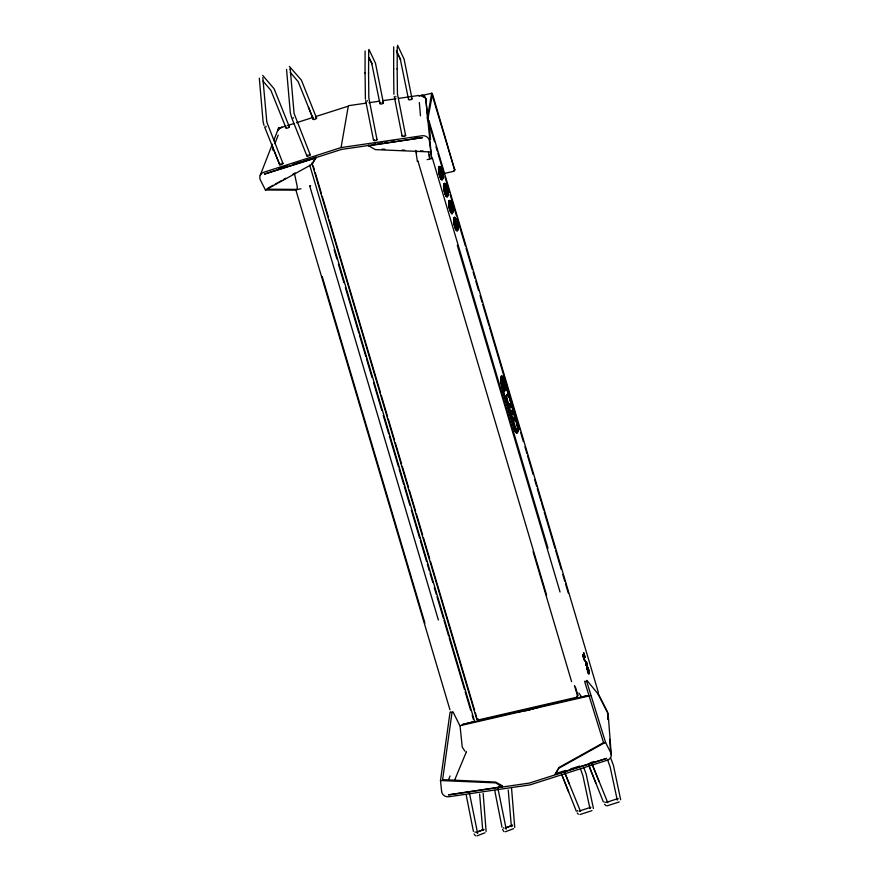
<?xml version="1.0" encoding="UTF-8"?>
<svg xmlns="http://www.w3.org/2000/svg" width="880" height="880" viewBox="0 0 880 880"><rect width="100%" height="100%" fill="white"/><g stroke="black" fill="none" stroke-linecap="round" stroke-linejoin="round"><path stroke-width="1.32" d="M368.566 72.787L368.83 97.966L377.014 139.667M397.166 68.629L397.43 93.797L405.614 135.509M365.057 72.776L365.409 99.253M365.057 73.293L365.09 51.007M368.566 73.304L368.687 50.369M393.657 68.618L393.888 94.259M393.657 69.135L393.69 46.849M397.166 69.146L397.254 46.541M445.005 185.999L444.961 186.406A2.893 0.671 78.8 0 1 444.807 186.868L444.587 185.999M445.269 186.406L445.346 185.493L445.368 188.221A7.568 1.771 78.6 0 1 445.049 189.101L444.466 188.606L444.752 189.156M504.515 385.968L503.998 384.296L504.592 385.924M607.64 719.455A6.149 5.665 9.9 0 0 607.915 718.927L608.267 716.1M504.306 388.828L503.877 389.477L502.128 379.522M502.986 385.495L502.689 382.25M503.877 389.477L503.008 383.691M417.395 161.359L417.967 160.963L417.406 161.414L415.987 152.251M439.714 172.469L439.802 170.709A2.893 0.671 78.7 0 1 441.023 172.018A2.893 0.671 78.7 0 1 441.331 175.868L440.242 176.781L442.079 179.432L442.717 175.384C443.553 185.57 438.581 174.966 438.933 171.292M440.924 171.38C437.514 170.709 443.168 181.599 440.935 171.05C439.483 168.839 440.275 173.448 439.593 174.196C441.485 182.49 438.306 165.473 441.133 171.941M442.783 174.933C443.223 171.391 438.273 162.349 438.999 170.841C437.965 161.513 442.706 169.796 442.596 173.646M448.602 202.983C451.231 192.555 455.906 222.343 449.889 210.485C445.214 190.322 456.049 206.602 451.649 213.785M445.896 192.874L446.072 193.039M455.84 225.654L455.763 225.984M482.757 830.357L479.633 794.101M440.099 172.326L439.78 173.657M445.412 186.769L445.368 187.341M455.719 225.984L455.323 224.873M455.444 224.84L455.543 224.73M440.11 171.919L440.297 170.786L440.781 171.105M444.664 186.45L444.642 185.372L444.708 186.538A2.893 0.671 78.6 0 1 444.565 186.923L444.444 186.571M440.66 170.17L440.946 169.169L441.045 170.434M440.803 170.489L440.946 169.169M441.804 176.033L442.453 176.891L442.068 175.648M442.211 176.935L441.815 175.703M598.004 693.891L597.949 693.176L607.618 712.195L608.124 715.957M277.607 130.647L277.563 130.757A6.149 5.665 9.9 0 1 281.006 127.655L281.127 127.6A6.237 1.76 74.2 0 1 282.128 127.171M593.417 808.467L586.179 774.103L583.737 767.514M620.664 799.755L613.437 765.38L610.5 757.592M455.466 225.544L455.301 224.62M439.703 172.821L440.242 176.781L442.079 179.432L442.783 176.473M589.886 808.236L582.967 775.962L580.47 768.812M617.144 799.513L610.214 767.25L607.717 760.089M451.143 208.197L451.33 207.042L451.396 208.252A2.827 0.66 78.7 0 1 451.231 208.67L450.989 208.714A2.827 0.66 78.7 0 0 451.154 208.307L451.264 207.262L450.747 208.252M503.272 383.482C506.704 396.451 501.05 378.51 504.328 384.967M278.058 129.657L278.047 130.603M438.922 168.795L439.945 166.892L442.101 171.765M503.404 383.075L504.361 385.99L504.086 385.242M456.764 227.48L456.654 227.348A5.038 1.166 78.7 0 0 454.762 220.946L454.96 220.462A5.511 1.331 79.1 0 1 457.061 227.491L456.885 227.172A5.038 1.144 78 0 0 455.004 221.001L454.993 220.825M455.092 221.826L454.861 222.09A3.762 0.869 78.7 0 1 456.269 226.842L456.665 226.985A4.235 1.023 78.5 0 0 456.06 223.751M447.249 192.577L446.611 188.837M502.777 381.788L502.282 379.522M441.617 791.516L440.495 780.549L449.801 713.999A6.391 1.199 88.6 0 1 451.121 712.25M440.495 780.549L495.583 782.859L502.293 786.654L502.436 785.873L495.715 782.078L442.86 779.647L442.519 780.417L451.825 713.878A6.391 1.199 88.6 0 1 453.145 712.129L460.075 726.121L462.253 747.164L464.948 751.146M444.158 188.837L445.214 189.453A8.36 1.947 78.7 0 0 445.467 188.771L444.862 185.306M425.612 98.461A3.564 2.013 -86.4 0 1 425.766 99.011L431.684 158.521L429.407 140.965A6.16 5.676 9.9 0 0 422.18 135.74L341.055 147.587L263.747 172.282A6.16 5.676 9.9 0 0 260.337 179.938L265.441 190.003L312.202 164.208L316.085 157.223L303.204 161.238M341.055 147.587L348.282 106.172L315.898 116.512M430.529 151.932L375.441 149.633L368.731 145.827L368.863 145.046M427.394 117.766L431.618 93.555A4.092 0.66 77 0 1 432.971 95.667L454.641 169.675M427.603 120.45L432.245 95.238L454.608 169.873A1.276 1.177 9.9 0 1 453.717 171.303L444.301 173.47M575.443 687.126L577.786 695.035L576.895 697.224L478.038 720.016L476.784 719.323L476.971 718.278M478.038 720.016L478.225 718.96M555.082 774.488L558.954 767.492L603.713 742.566L603.746 743.248L558.822 768.273L555.082 774.488L606.595 758.406L529.43 783.068L448.448 794.871L502.293 786.654M576.895 697.224L577.786 695.035M447.436 192.731L447.425 191.587M439.901 173.195L439.967 170.984A2.431 0.572 78.7 0 1 440.957 172.205L440.99 172.216A2.431 0.572 78.7 0 1 441.265 175.351L441.001 175.571M486.123 831.556L483.153 793.463M514.723 827.387L511.577 788.403M607.992 716.639L607.684 717.64M474.408 721.479L462.088 724.691M447.469 192.621C446.666 200.178 443.652 188.936 446.314 188.76C448.789 191.84 444.939 198.121 445.137 191.169M445.368 191.158L445.456 192.357M439.164 168.476L439.758 169.62L439.472 168.245M439.516 169.675L439.23 168.289M441.551 170.797L441.265 172.381M441.65 176.847L442.244 177.991L441.958 176.616M442.002 178.046L441.716 176.66M444.697 185.647L444.983 187.055A4.796 1.122 78.6 0 1 444.719 187.814L444.235 187.517L444.862 188.243A5.467 1.276 78.7 0 0 445.104 187.539L445.038 185.548M445.236 185.35L444.708 185.306M444.95 185.669L445.599 185.416L445.687 186.527A2.497 0.594 78.6 0 1 445.72 186.857M445.269 191.598L446.336 188.815M445.709 190.993C448.063 192.478 445.17 192.5 446.413 192.071L445.83 192.082M449.834 205.249L448.976 202.752L449.669 201.443L450.131 208.274L451.099 205.546L450.153 204.38M449.669 201.443L449.416 202.939M449.427 201.498L450.164 204.017L451.638 205.458L450.098 209.154L451.341 205.491M451.286 211.552L451.671 211.222A8.371 1.947 78.7 0 0 451.913 210.54L451.693 207.108L451.561 209.319A5.467 1.276 78.7 0 1 451.308 210.012L450.626 209.473L451.495 209.429A5.148 1.199 78.7 0 0 451.638 209.022L451.704 207.724M451.737 207.262L451.803 209.264A5.467 1.276 78.7 0 1 451.55 209.957L451.242 209.484A5.148 1.199 78.7 0 0 451.396 209.066L451.33 207.042M451.605 211.486L450.615 210.606L451.748 210.815A7.557 1.76 78.7 0 0 452.056 209.935L451.814 207.229M451.847 207.922L451.693 207.108M451.297 211.057L450.923 210.364M503.063 385.385L503.822 388.883L503.877 387.178M504.185 387.849C504.933 385.627 505.34 392.271 504.108 388.091L504.427 387.728M504.999 389.455L504.108 388.091M509.223 403.755L509.003 404.371L509.938 403.557L509.223 403.755L509.806 405.735M512.6 413.897L511.94 410.322L512.6 413.897L511.885 414.106L512.82 413.281M514.822 420.057L514.613 420.662L513.942 417.087L514.822 420.057L514.107 420.255L513.524 418.286M583.462 652.828L585.046 657.272L583.715 652.773M585.607 664.51L586.333 662.475L584.144 659.615L586.575 662.431L585.607 664.51L586.432 662.431L584.397 659.56M587.103 669.57L588.071 667.48L587.103 669.57L586.729 663.443L585.772 665.082L586.74 662.992L587.345 669.526M588.005 667.271L587.114 669.13L586.498 663.047M585.838 665.302L586.74 662.992M438.79 169.51L440.308 176.792L441.694 175.428L441.023 171.248M278.146 129.228L278.74 128.216M289.971 69.091L290.191 68.53L294.074 113.454L310.222 154.77M589.82 808.456L590.876 807.246L580.063 810.788M617.067 799.744L618.134 798.534L606.331 802.395M260.205 175.373L272.338 144.188M273.79 140.448L277.673 130.471M272.426 149.952L273.394 147.466M274.846 143.748L278.223 135.058M445.225 187.968L445.236 187.935A5.588 1.309 78.5 0 0 445.313 187.803M440.979 172.568L440.253 171.655M448.536 779.636L450.054 775.984M454.432 780.56L466.411 751.762A4.158 0.913 84 0 1 466.345 751.894M444.73 186.373L444.818 185.493M446.16 189.079C448.976 189.684 446.028 196.944 446.028 194.722M440.946 172.095L440.495 171.611L440.748 172.667M440.704 176.121L441.628 175.714L441.694 174.141M312.345 163.427L316.085 157.223M482.757 830.445L484.066 829.433L476.894 832.106M441.177 175.505L441.628 173.624M451.099 211.068L451.506 210.87A7.557 1.76 78.7 0 0 451.814 209.979L451.385 207.35M484.99 832.81L476.828 835.912M513.59 828.652L505.428 831.754M441.364 175.494L440.924 175.472M273.119 185.284L267.586 188.364L267.278 189.233L296.351 189.376A6.391 1.98 69.4 0 0 296.989 185.339L294.448 173.437M275.33 184.052L277.541 182.82M278.641 182.204L281.006 180.884M283.371 179.564L285.736 178.244M292.831 174.295L295.196 172.975M444.917 189.761L444.994 189.728A4.873 1.133 78.7 0 0 445.313 189.596M608.091 714.054A3.564 2.178 85.1 0 0 607.904 713.471L598.004 693.891L587.301 680.856A6.391 0.814 65.5 0 0 586.971 682.374L605.572 742.467L603.746 743.248L585.134 683.144A6.391 0.814 65.5 0 1 585.475 681.626M280.533 127.842L280.962 127.622M477.334 831.941L483.263 829.774L481.371 830.434M505.934 827.783L512.666 825.275L505.494 827.948M509.971 826.276L512.149 825.396L511.313 826.628L511.863 825.616L511.357 826.287L508.233 789.943M444.785 189.31L444.851 189.288A5.841 1.353 78.9 0 0 445.445 188.452M591.976 810.656L580.019 814.528M619.223 801.933L607.266 805.805M286.099 126.027L278.333 128.513A6.16 0.99 77 0 1 278.828 128.139A6.127 0.99 77 0 1 279.389 129.008M287.573 125.554L294.03 123.497M296.472 122.716L313.412 117.304M530.629 709.654L525.525 710.831M531.465 709.39L533.126 708.851M278.784 168.85L287.76 166.056M292.897 164.45L301.917 161.645M315.953 158.004L264.429 174.075L341.594 149.413L422.576 137.61L368.731 145.827M556.501 773.3L565.521 770.484M570.669 768.878L579.689 766.062M589.996 762.85L593.868 761.64M422.587 95.37L431.794 93.247M427.152 117.821L427.933 119.603L427.35 119.735M296.461 189.772L300.949 188.738M427.108 159.654L431.596 158.62M462.869 724.317L586.608 695.794M588.544 695.541L581.658 697.037L578.897 693.077M517.781 712.184L530.376 709.28M532.367 708.818L537.669 707.597M460.02 725.714L590.667 695.585M456.148 226.523L455.906 226.391A2.431 0.561 78.7 0 0 454.982 223.3L455.224 222.871A2.904 0.682 78.8 0 1 456.28 226.501L456.115 226.534A2.904 0.682 78.9 0 0 454.982 222.904L454.982 222.915M454.85 219.296L454.63 219.582A6.424 1.496 78.7 0 1 457.039 227.799L457.435 227.92A6.897 1.595 78.3 0 0 454.894 219.285L454.861 219.461M439.538 167.948L440.154 169.191L439.89 167.882M440.33 169.598L440.33 168.157L440.572 169.554M441.672 171.215L441.122 171.369M440.198 171.754L441.012 172.667M441.496 172.843L442.145 173.217M439.406 173.965L440.484 176.737M441.749 174.372L442.42 175.219M441.793 174.79L442.376 174.79M444.257 187.693L444.741 188.276A2.959 0.693 78.6 0 0 444.994 188.287M449.075 200.497L449.944 200.398M448.976 202.752L450.34 209.11M448.613 203.522L448.844 202.939M448.635 204.083L448.855 203.467M448.69 204.688L448.888 204.039M448.756 205.304L448.932 204.633M450.087 205.194L450.098 209.154M448.844 205.942L448.998 205.249M448.943 206.58L449.086 205.887M449.064 207.24L449.185 206.536M449.196 207.9L452.232 213.851M456.038 223.795A4.235 0.99 78.7 0 0 455.092 221.639L454.883 221.727A4.235 0.99 78.7 0 1 456.423 227.029L456.665 226.985M455.224 223.223A2.431 0.572 79.2 0 1 456.126 226.226L456.203 226.413M503.635 383.196L504.086 384.351M503.415 387.915L504.097 389.433M508.882 397.474L509.608 397.32L508.354 394.581A7.425 1.727 78.7 0 0 506.946 398.508L516.208 429.726A7.425 1.727 78.7 0 0 517.605 425.788L504.702 380.875M507.617 394.724A7.425 1.727 78.7 0 0 506.22 398.651A5.115 1.199 78.7 0 0 506.99 402.765L507.727 402.622A5.115 1.188 78.7 0 1 506.946 398.508M506.99 402.765L514.206 427.119L514.943 426.976A5.115 1.188 78.7 0 0 516.208 429.726M583.165 655.215C586.707 666.699 579.205 648.494 585.046 657.272M583.957 658.977L582.989 654.808M586.575 662.431L584.243 659.934M455.004 220.902L454.718 220.517A5.511 1.276 78.6 0 1 456.786 227.502L456.676 227.37M457.05 227.799L457.281 227.612A6.424 1.518 79.1 0 0 454.872 219.516L454.685 219.34A6.897 1.606 78.7 0 1 457.182 227.975M419.397 95.821L418.836 95.843A6.149 5.665 9.9 0 1 423.577 97.053L423.621 96.976A3.245 0.869 41.7 0 1 423.808 96.8L424.787 97.174A4.257 1.958 83.6 0 1 425.095 97.647A3.806 1.947 89.4 0 1 425.535 98.582M372.911 144.43L375.595 144.023M378.29 143.605L382.338 142.989M385.022 142.582L387.717 142.175M391.754 141.559L394.449 141.141M414.59 138.072L417.252 137.665M498.388 786.489L502.436 785.873M348.568 105.688L366.234 103.114M368.951 102.718L379.83 101.134M382.547 100.738L395.989 98.769M398.662 98.384L418.77 95.447M446.567 189.101L445.478 191.763L446.347 194.788M421.212 95.095L421.806 95.062M265.452 190.003L294.514 190.146A6.391 1.98 69.4 0 0 295.064 189.86M382.217 149.149L384.868 149.27M402.116 150.062L404.745 150.183M420.541 150.909L423.17 151.03M424.017 96.756L423.929 96.756A3.531 0.957 46.8 0 0 423.764 96.8M607.068 802.329L607.761 802.67L592.086 764.115M503.228 383.042L503.855 383.152M422.378 95.106L423.907 95.634M579.579 811.03L580.514 811.393L564.685 772.497M476.74 832.491L477.609 833.261L469.359 792.704M455.455 226.028L455.411 225.06L455.598 225.698M289.333 66.396L301.367 80.08L316.602 118.14M606.232 805.816L604.483 804.232M505.34 828.333L506.209 829.103L497.959 788.546M440.374 171.633L440.726 172.579M578.38 814.22L577.236 812.955M504.009 831.655L502.502 829.356M475.409 835.813L474.067 834.009M424.336 95.931L425.81 98.846L427.933 119.603M262.68 75.416L274.12 88.803L289.355 126.852M455.675 225.962L455.136 224.268L455.796 225.17M582.736 654.863L584.859 656.865L583.671 652.872M582.923 655.27L584.793 657.316M290.29 72.435L298.144 81.609L313.368 119.449M263.043 81.158L270.886 90.332L286 127.919M445.786 191.653L446.787 192.907M446.809 192.17L445.819 190.916L446.171 192.115M450.164 204.017L451.396 205.513M502.337 381.788L502.073 379.984L502.81 382.404L501.985 379.533L502.458 382.074M444.543 187.627L444.576 187.693A3.586 0.836 78 0 0 445.225 186.318M441.628 791.516A6.16 5.676 9.9 0 0 448.844 796.741L529.969 784.894L607.288 760.21A6.16 5.676 9.9 0 0 610.687 752.543L605.583 742.489M397.43 53.207L400.62 59.675L396.374 50.985M371.668 63.107L368.83 57.376L372.009 63.833L371.668 63.107L379.918 103.532M397.551 45.243L404.096 59.125L412.027 98.868M368.951 49.401L375.496 63.283L383.427 103.026M504.537 388.157L504.405 387.981M604.857 801.867L605.132 802.516M577.61 810.579L577.874 811.239M440.935 171.05L441.188 171.71M591.932 763.785L599.038 781.528M264.616 126.962L279.741 164.802M272.173 145.882L279.62 164.56M603.361 801.922L589.237 766.447M308.44 107.14L313.258 119.207M564.828 772.838L569.349 784.168M561.99 775.17L576.367 811.283M291.863 118.25L306.878 155.837M282.975 163.482L266.827 122.166L262.812 77.682M588.841 765.402L595.848 783.046M561.583 774.125L568.601 791.758M293.095 117.513L293.359 118.195M265.837 126.225L266.101 126.918M400.268 58.949L408.518 99.374M291.533 117.425L290.323 112.871L286.55 69.388M440.121 176.253C441.606 183.469 444.433 176.682 442.365 172.997M444.224 188.65L444.719 189.497A2.398 0.561 78.8 0 0 444.84 189.629M449.944 709.775L295.779 189.673M504.339 385.341L504.141 384.967M264.011 125.356L263.076 121.594L259.303 78.111M450.681 210.419L451.913 211.178A8.371 1.947 78.7 0 0 452.155 210.485L452.056 207.185M439.945 175.681L440.066 176.484M428.934 120.758L598.312 692.263M428.241 120.67L434.478 141.724M435.974 146.762L437.206 150.931M437.91 153.285L444.235 174.603M444.873 176.77L449.515 192.423M450.076 194.337L456.478 215.908M457.094 218.02L465.366 245.916M466.07 248.27L472.329 269.401M473.088 271.953L475.035 278.531M475.805 281.149L478.544 290.367M480.062 295.493L482.053 302.203M482.768 304.623L489.071 325.886M489.731 328.108L510.224 397.254M510.906 399.553L512.941 406.395M513.634 408.76L516.417 418.132M517.924 423.225L519.893 429.88M520.652 432.443L523.391 441.65M524.92 446.831L526.9 453.486M527.626 455.972L533.137 474.529M534.589 479.457L536.646 486.376M537.295 488.587L541.167 501.633M541.552 502.931L543.664 510.048M544.258 512.072L555.093 548.603M555.753 550.825L561.275 569.47M562.771 574.508L564.762 581.218M565.499 583.715L568.238 592.955M516.527 421.168L504.482 380.919A8.69 2.024 78.7 0 0 500.94 376.574A8.69 2.024 78.7 0 0 502.018 387.827L513.909 427.944A8.69 2.024 78.7 0 0 517.264 432.685A8.69 2.024 78.7 0 0 516.967 423.302M504.416 381.095L515.922 419.914M510.774 403.887L511.918 407.726M513.436 412.852L514.58 416.702M441.309 170.841L441.485 171.743M509.938 403.557L510.598 407.121L509.718 404.162M446.061 190.872L446.413 192.071M446.182 191.752L446.545 192.951M502.084 387.651L514.118 427.9A8.69 2.013 78.6 0 0 517.66 432.245A8.69 2.013 78.6 0 0 516.582 421.003M432.377 158.18L547.998 548.218M457.292 245.3L560.054 591.998M415.833 150.359L416.625 152.999M574.475 685.531L577.599 696.08M418.143 161.722L546.601 595.1M533.071 551.639L571.615 681.703M313.247 165.957L314.424 169.917M315.205 172.557L321.453 193.644M322.234 196.284L328.493 217.371M329.274 220.011L380.457 392.689M381.238 395.318L387.486 416.416M388.267 419.045L394.526 440.143M395.307 442.772L401.555 463.87M402.336 466.499L408.584 487.597M409.365 490.226L415.624 511.324M416.405 513.953L422.653 535.051M423.434 537.68L429.693 558.778M430.474 561.407L474.628 710.369M475.409 712.998L476.575 716.958M311.894 163.053L476.784 719.323M309.705 165.088L474.43 720.797M334.136 249.689L336.875 258.94M338.393 264.044L343.893 282.623M345.356 287.529L358.886 333.19M359.491 335.236L365.849 356.675M366.509 358.919L372.031 377.542M373.527 382.602L381.722 410.223M383.251 415.382L388.74 433.895M389.433 436.26L398.486 466.785M399.102 468.875L403.744 484.528M404.338 486.519L409.937 505.406M411.356 510.202L419.606 538.021M420.321 540.452L426.569 561.506M427.339 564.113L429.297 570.713M430.045 573.243L432.806 582.549M434.302 587.598L436.315 594.385M437.008 596.728L443.333 618.068M443.971 620.213L448.613 635.866M449.174 637.802L464.464 689.359M465.168 691.735L470.646 710.237M472.186 715.407L473.363 719.367M309.925 186.67L438.383 620.048M322.157 276.452L424.93 623.15M445.291 185.647L445.467 187M439.615 174.46L439.879 175.868M441.276 171.974L441.474 173.305M439.527 174.559L439.021 171.93M425.766 99.011L425.865 99.594M445.687 185.746L445.808 186.45M503.646 827.629L503.789 828.311M475.046 831.787L475.189 832.48M449.306 207.196L449.438 207.856M394.284 96.558L402.105 136.015M365.673 100.716L373.505 140.173M494.703 790.372L502.007 827.211M466.103 794.53L473.407 831.369M439.78 167.893L440.044 169.202M395.78 96.272L395.912 96.987M367.18 100.43L367.312 101.145M504.394 387.277L504.79 389.499M428.505 152.064L429.671 158.642L429.319 154.836M442.695 174.295C443.278 171.358 438.449 162.052 438.922 169.763M439.351 173.228L438.867 170.676M442.574 174.218L442.893 176.143M441.991 174.317L442.167 175.263M440.33 168.157L440.44 169.389M455.092 221.903L455.103 221.969A3.762 0.902 79.6 0 1 455.84 223.399A3.817 0.946 79.2 0 1 456.159 224.444M428.813 120.824L430.573 139.414M419.331 102.531L420.475 115.819M608.223 714.956L611.27 754.831M609.675 739.332L610.687 752.543M454.74 169.092A1.276 1.177 9.9 0 1 453.849 170.522M608.146 716.056A4.257 1.914 85.6 0 0 608.157 715.363A3.806 2.057 84.5 0 0 607.97 714.12M516.373 421.025A8.69 2.024 78.7 0 1 516.78 422.499A8.239 1.925 78.7 0 0 516.307 421.201M517.033 424.16A8.239 1.925 78.7 0 1 517.077 432.355A8.239 1.925 78.7 0 1 513.975 427.757M504.647 381.051A8.239 1.936 78.7 0 0 501.27 376.948A8.239 1.936 78.7 0 0 502.293 387.629L514.184 427.713A8.239 1.914 78.6 0 0 517.539 431.838A8.239 1.914 78.6 0 0 516.516 421.179M456.093 224.532A3.751 0.858 78.6 0 1 456.5 226.787M445.533 188.892A7.799 1.793 79.8 0 1 445.291 189.497M445.709 189.189A8.349 2.013 77.5 0 1 445.654 189.31M445.852 188.705A7.953 1.914 77.5 0 1 445.709 189.167M445.753 186.571A5.005 1.111 79.7 0 1 445.687 188.232M445.709 186.835A3.795 0.88 78.7 0 1 445.698 187.363A6.589 1.551 78.6 0 1 445.489 188.584M516.362 422.818A5.115 1.188 78.7 0 0 516.098 421.828L516.824 421.685A5.115 1.188 78.7 0 1 517.605 425.799M508.343 394.581A5.115 1.188 78.7 0 1 509.608 397.32M516.571 429.825A7.425 1.727 78.7 0 1 515.471 429.869A5.115 1.188 78.7 0 1 514.206 427.119M508.255 395.769A5.115 1.188 78.7 0 1 508.585 396.561M411.455 98.428A1.793 0.649 -11.2 0 1 411.653 99.297A1.793 0.649 -11.2 0 1 409.288 99.847A1.793 0.649 -11.2 0 1 408.738 99.055M405.053 135.069A1.793 0.649 -11.2 0 1 405.064 136.037A1.793 0.649 -11.2 0 1 402.49 136.411A1.793 0.649 -11.2 0 1 402.864 135.388M382.173 102.564A1.793 0.649 -11.2 0 1 383.196 103.345A1.793 0.649 -11.2 0 1 380.479 103.972A1.793 0.649 -11.2 0 1 380.666 102.905M376.453 139.227A1.793 0.649 -11.2 0 1 376.464 140.195A1.793 0.649 -11.2 0 1 373.89 140.569A1.793 0.649 -11.2 0 1 374.264 139.546M315.414 117.887A1.793 0.605 -21.7 0 1 316.492 118.36A1.793 0.605 -21.7 0 1 314.204 119.504A1.793 0.605 -21.7 0 1 313.467 118.855M309.034 154.517A1.793 0.605 -21.7 0 1 310.002 155.122A1.793 0.605 -21.7 0 1 307.406 156.167A1.793 0.605 -21.7 0 1 307.593 155.1M289.234 126.61A1.793 0.605 -21.7 0 1 287.562 128.073A1.793 0.605 -21.7 0 1 286.22 127.578M281.787 163.24A1.793 0.605 -21.8 0 1 282.755 163.834A1.793 0.605 -21.8 0 1 280.159 164.89A1.793 0.605 -21.8 0 1 280.346 163.823M587.862 669.911C587.763 674.52 590.535 673.772 588.555 669.57C584.837 671.473 592.141 677.039 587.873 669.834M309.87 185.889L310.662 186.021L309.958 185.878M617.177 799.667L617.144 799.095L617.177 799.667M589.93 808.379L589.897 807.818L589.93 808.379M501.303 381.282A6.644 1.551 78.7 0 0 504.548 390.973A6.644 1.551 78.7 0 0 503.998 381.095A6.644 1.551 78.7 0 0 501.303 381.282M501.446 381.513A6.193 1.441 78.7 0 0 504.46 390.522A6.193 1.441 78.7 0 0 503.954 381.304A6.193 1.441 78.7 0 0 501.446 381.513M501.523 381.249A6.644 1.551 78.7 0 0 504.757 390.929A6.644 1.551 78.7 0 0 504.207 381.04A6.644 1.551 78.7 0 0 501.523 381.249M501.655 381.458A6.193 1.441 78.7 0 0 504.669 390.478A6.193 1.441 78.7 0 0 504.163 381.271A6.193 1.441 78.7 0 0 501.655 381.458M587.554 670.186A2.541 0.594 78.7 0 0 588.786 673.893A2.541 0.594 78.7 0 0 588.588 670.131A2.541 0.594 78.7 0 0 587.554 670.186M587.807 670.131A2.541 0.583 78.7 0 0 589.028 673.849A2.541 0.583 78.7 0 0 588.83 670.087A2.541 0.583 78.7 0 0 587.807 670.131M453.651 220.803A6.908 1.606 78.7 0 0 457.017 230.868A6.908 1.606 78.7 0 0 456.456 220.605A6.908 1.606 78.7 0 0 453.651 220.803M453.794 221.034A6.424 1.496 78.7 0 0 456.929 230.406A6.424 1.496 78.7 0 0 456.401 220.836A6.424 1.496 78.7 0 0 453.794 221.034M453.893 220.759A6.908 1.617 78.7 0 0 457.27 230.824A6.908 1.617 78.7 0 0 456.698 220.55A6.908 1.617 78.7 0 0 453.893 220.759M454.058 220.99A6.435 1.485 78.7 0 0 457.171 230.351A6.435 1.485 78.7 0 0 456.632 220.792A6.435 1.485 78.7 0 0 454.058 220.99M438.559 169.884A6.908 1.606 78.7 0 0 441.925 179.938A6.908 1.606 78.7 0 0 441.353 169.675A6.908 1.606 78.7 0 0 438.559 169.884M438.702 170.104A6.435 1.496 78.7 0 0 441.837 179.487A6.435 1.496 78.7 0 0 441.309 169.906A6.435 1.496 78.7 0 0 438.702 170.104M447.513 191.532A6.897 1.606 78.7 0 0 444.048 183.524A6.941 1.617 78.7 0 0 443.718 184.261A6.897 1.606 78.7 0 0 445.72 195.613A6.897 1.606 78.7 0 0 447.513 191.532M443.729 187.088A6.435 1.496 78.7 0 0 446.864 196.449A6.435 1.496 78.7 0 0 446.336 186.89A6.435 1.496 78.7 0 0 443.729 187.088M443.828 186.813A6.908 1.617 78.7 0 0 447.205 196.867A6.908 1.617 78.7 0 0 446.644 186.604A6.908 1.617 78.7 0 0 443.828 186.813M443.993 187.044A6.435 1.485 78.7 0 0 447.106 196.405A6.435 1.485 78.7 0 0 446.567 186.835A6.435 1.485 78.7 0 0 443.993 187.044M449.009 204.017A6.424 1.496 78.7 0 0 452.144 213.378A6.424 1.496 78.7 0 0 451.616 203.819A6.424 1.496 78.7 0 0 449.009 204.017M448.767 204.061A6.424 1.496 78.7 0 0 451.902 213.433A6.424 1.496 78.7 0 0 451.374 203.874A6.424 1.496 78.7 0 0 448.767 204.061"/></g></svg>
